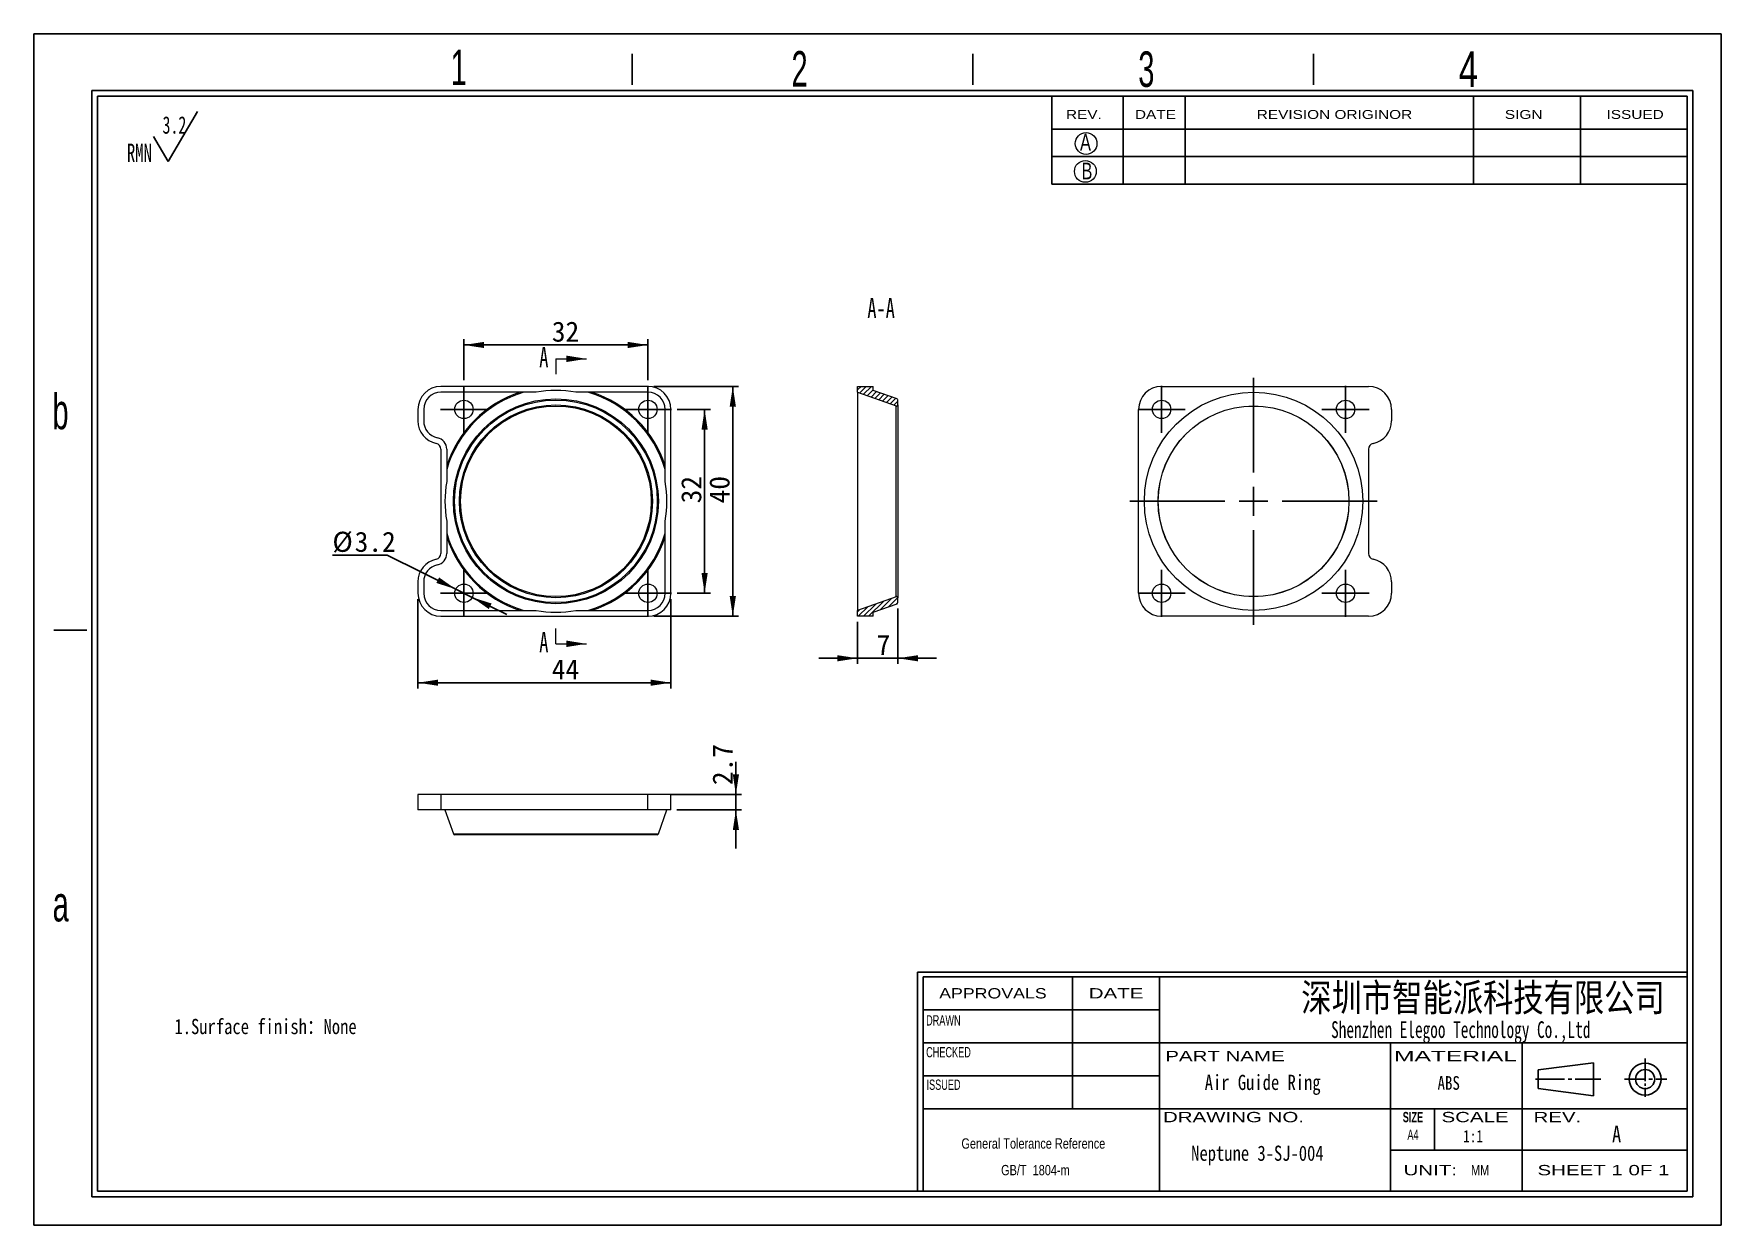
# Model space of a CAD drawing. Header units: millimetres. Extents: x 2 to 295, y 1 to 209.
import ezdxf

# ---------------------------------------------------------------- set-up
doc = ezdxf.new("R2010")
doc.units = ezdxf.units.MM
doc.layers.add('SLD-0', color=179, linetype='Continuous')
doc.styles.add('SLDTEXTSTYLE0', font='SIMSUN.TTC', dxfattribs={"width": 0.67})
doc.styles.add('SLDTEXTSTYLE1', font='SIMSUN.TTC', dxfattribs={"width": 0.8})
doc.styles.add('SLDTEXTSTYLE10', font='ARIAL.TTF', dxfattribs={"width": 0.7584})
doc.styles.add('SLDTEXTSTYLE11', font='ARIAL.TTF', dxfattribs={"width": 1.2324})
doc.styles.add('SLDTEXTSTYLE12', font='ARIAL.TTF', dxfattribs={"width": 1.7064})
doc.styles.add('SLDTEXTSTYLE13', font='SIMSUN.TTC', dxfattribs={"width": 0.8, "bigfont": 'bigfont'})
doc.styles.add('SLDTEXTSTYLE14', font='SIMKAI.TTF', dxfattribs={"width": 0.67})
doc.styles.add('SLDTEXTSTYLE15', font='SIMSUN.TTC')
doc.styles.add('SLDTEXTSTYLE16', font='仿宋_GB2312', dxfattribs={"width": 0.67})
doc.styles.add('SLDTEXTSTYLE2', font='SIMFANG.TTF', dxfattribs={"width": 0.8})
doc.styles.add('SLDTEXTSTYLE3', font='SIMSUN.TTC', dxfattribs={"width": 0.8})
doc.styles.add('SLDTEXTSTYLE4', font='SIMSUN.TTC', dxfattribs={"width": 0.8, "bigfont": 'bigfont'})
doc.styles.add('SLDTEXTSTYLE5', font='ARIAL.TTF', dxfattribs={"width": 0.63516})
doc.styles.add('SLDTEXTSTYLE6', font='GOTHIC.TTF', dxfattribs={"width": 0.7304})
doc.styles.add('SLDTEXTSTYLE7', font='GOTHIC.TTF', dxfattribs={"width": 0.61171})
doc.styles.add('SLDTEXTSTYLE8', font='ARIALBD.TTF', dxfattribs={"width": 0.63516})
doc.styles.add('SLDTEXTSTYLE9', font='ARIAL.TTF', dxfattribs={"width": 1.422})
doc.dimstyles.new('SLDDIMSTYLE0', dxfattribs={"dimtxt": 3.5, "dimasz": 3.5, "dimexe": 0, "dimexo": 0.0625, "dimgap": 0.875, "dimtad": 2, "dimrnd": 1e-09, "dimzin": 12, "dimdsep": 46, "dimtxsty": 'SLDTEXTSTYLE0', "dimsah": 1, "dimcen": 0.09, "dimadec": 0, "dimazin": 3, "dimtfac": 1, "dimtofl": 0, "dimtmove": 0, "dimatfit": 3, "dimfxl": 0, "dimfrac": 2, "dimtolj": 1, "dimtzin": 12, "dimarcsym": 0})
doc.dimstyles.new('SLDDIMSTYLE1', dxfattribs={"dimtxt": 3.5, "dimasz": 3.5, "dimexe": 0, "dimexo": 0.0625, "dimgap": 0.875, "dimtad": 0, "dimtih": 1, "dimtoh": 1, "dimrnd": 1e-09, "dimzin": 12, "dimdsep": 46, "dimtxsty": 'SLDTEXTSTYLE0', "dimsah": 1, "dimcen": 0, "dimadec": 0, "dimazin": 3, "dimtfac": 1, "dimtmove": 0, "dimatfit": 3, "dimfxl": 0, "dimfrac": 2, "dimtolj": 1, "dimtzin": 12, "dimarcsym": 0})
doc.dimstyles.new('SLDDIMSTYLE2', dxfattribs={"dimtxt": 3.5, "dimasz": 3.5, "dimexe": 0, "dimexo": 0.0625, "dimgap": 0.875, "dimtad": 2, "dimrnd": 1e-09, "dimzin": 12, "dimdsep": 46, "dimtxsty": 'SLDTEXTSTYLE0', "dimsah": 1, "dimcen": 0.09, "dimadec": 0, "dimazin": 3, "dimtfac": 1, "dimtmove": 0, "dimatfit": 0, "dimfxl": 0, "dimfrac": 2, "dimtolj": 1, "dimtzin": 12, "dimarcsym": 0})

# ---------------------------------------------------------------- blocks, each defined once
blk = doc.blocks.new('SW_NOTE_0')
at = {"layer": 'SLD-0', "color": 0}
for q in [(12.27, 9.26), (4.6, 4.92)]:
    blk.add_line((7.16, 0.59), q, dxfattribs=at)
at = {"layer": 'SLD-0', "color": 0, "attachment_point": 1, "style": 'SLDTEXTSTYLE0'}
for s, insert, char_height in [('3.2', (6.19, 8.45), 3.032), ('RMN', (0, 3.69), 3.175)]:
    blk.add_mtext(s, dxfattribs=dict(at, insert=insert, char_height=char_height))
blk = doc.blocks.new('SW_NOTE_1')
at = {"layer": 'SLD-0', "color": 0, "char_height": 1.7927, "attachment_point": 2, "style": 'SLDTEXTSTYLE10'}
for s, insert in [('General Tolerance Reference ', (13.02, 2.31)), (' GB/T  1804-m', (13.11, -2.32))]:
    blk.add_mtext(s, dxfattribs=dict(at, insert=insert))
blk = doc.blocks.new('_D')
at = {"layer": 'SLD-0', "color": 5}
for p, q in [((109.42, 147.29), (124.18, 147.29)), ((123.18, 147.29), (123.18, 107.29)), ((109.42, 107.29), (124.18, 107.29))]:
    blk.add_line(p, q, dxfattribs=at)
for points in [[(123.18, 147.29), (122.64, 143.79), (123.72, 143.79)], [(123.18, 107.29), (123.72, 110.79), (122.64, 110.79)]]:
    blk.add_solid(points, dxfattribs=at)
at = {"layer": 'SLD-0', "color": 5, "insert": (119.11, 126.94), "char_height": 3.5, "attachment_point": 1, "rotation": 90, "style": 'SLDTEXTSTYLE15'}
blk.add_mtext('40', dxfattribs=at)
blk = doc.blocks.new('_D_1')
at = {"layer": 'SLD-0', "color": 5}
for p, q in [((68.42, 110.29), (68.42, 94.72)), ((112.42, 110.29), (112.42, 94.72)), ((68.42, 95.72), (112.42, 95.72))]:
    blk.add_line(p, q, dxfattribs=at)
for points in [[(68.42, 95.72), (71.92, 95.19), (71.92, 96.26)], [(112.42, 95.72), (108.92, 96.26), (108.92, 95.19)]]:
    blk.add_solid(points, dxfattribs=at)
at = {"layer": 'SLD-0', "color": 5, "insert": (91.7, 99.8), "char_height": 3.5, "attachment_point": 1, "style": 'SLDTEXTSTYLE15'}
blk.add_mtext('44', dxfattribs=at)
blk = doc.blocks.new('_D_2')
at = {"layer": 'SLD-0', "color": 5}
for p, q in [((76.42, 148.39), (76.42, 155.5)), ((76.42, 154.5), (108.42, 154.5)), ((108.42, 148.39), (108.42, 155.5))]:
    blk.add_line(p, q, dxfattribs=at)
for points in [[(76.42, 154.5), (79.92, 153.97), (79.92, 155.04)], [(108.42, 154.5), (104.92, 155.04), (104.92, 153.97)]]:
    blk.add_solid(points, dxfattribs=at)
at = {"layer": 'SLD-0', "color": 5, "insert": (91.7, 158.58), "char_height": 3.5, "attachment_point": 1, "style": 'SLDTEXTSTYLE15'}
blk.add_mtext('32', dxfattribs=at)
blk = doc.blocks.new('_D_3')
at = {"layer": 'SLD-0', "color": 5}
for p, q in [((113.52, 143.29), (119.28, 143.29)), ((118.28, 143.29), (118.28, 111.29)), ((113.52, 111.29), (119.28, 111.29))]:
    blk.add_line(p, q, dxfattribs=at)
for points in [[(118.28, 143.29), (117.74, 139.79), (118.81, 139.79)], [(118.28, 111.29), (118.81, 114.79), (117.74, 114.79)]]:
    blk.add_solid(points, dxfattribs=at)
at = {"layer": 'SLD-0', "color": 5, "insert": (114.2, 126.94), "char_height": 3.5, "attachment_point": 1, "rotation": 90, "style": 'SLDTEXTSTYLE15'}
blk.add_mtext('32', dxfattribs=at)
blk = doc.blocks.new('_D_4')
at = {"layer": 'SLD-0', "color": 5}
for p, q in [((63.08, 117.92), (53.54, 117.92)), ((74.98, 112.01), (63.08, 117.92)), ((77.85, 110.58), (74.98, 112.01)), ((77.85, 110.58), (83.88, 107.59))]:
    blk.add_line(p, q, dxfattribs=at)
for points in [[(74.98, 112.01), (72.09, 114.05), (71.61, 113.08)], [(77.85, 110.58), (80.74, 108.54), (81.22, 109.51)]]:
    blk.add_solid(points, dxfattribs=at)
at = {"layer": 'SLD-0', "color": 5, "char_height": 3.5, "attachment_point": 1, "style": 'SLDTEXTSTYLE15'}
for s, insert in [('%%c', (53.54, 122)), ('3.2', (57.41, 122))]:
    blk.add_mtext(s, dxfattribs=dict(at, insert=insert))
blk = doc.blocks.new('SW_CENTERMARKSYMBOL_0')
at = {"layer": 'SLD-0', "color": 0}
for p, q in [((0, 2.5), (0, 4.1)), ((-2.5, 0), (-4.1, 0)), ((0, 0), (-2.5, 0)), ((0, 0), (0, 2.5)), ((0, 0), (0, -2.5)), ((0, 0), (2.5, 0)), ((2.5, 0), (4.1, 0)), ((0, -2.5), (0, -4.1))]:
    blk.add_line(p, q, dxfattribs=at)
blk = doc.blocks.new('SW_CENTERMARKSYMBOL_1')
at = {"layer": 'SLD-0', "color": 0}
for p, q in [((0, 2.5), (0, 4.1)), ((-2.5, 0), (-4.1, 0)), ((0, 0), (-2.5, 0)), ((0, 0), (0, 2.5)), ((0, 0), (0, -2.5)), ((0, 0), (2.5, 0)), ((2.5, 0), (4.1, 0)), ((0, -2.5), (0, -4.1))]:
    blk.add_line(p, q, dxfattribs=at)
blk = doc.blocks.new('SW_CENTERMARKSYMBOL_2')
at = {"layer": 'SLD-0', "color": 0}
for p, q in [((0, 2.5), (0, 4.1)), ((-2.5, 0), (-4.1, 0)), ((0, 0), (-2.5, 0)), ((0, 0), (0, 2.5)), ((0, 0), (0, -2.5)), ((0, 0), (2.5, 0)), ((2.5, 0), (4.1, 0)), ((0, -2.5), (0, -4.1))]:
    blk.add_line(p, q, dxfattribs=at)
blk = doc.blocks.new('SW_CENTERMARKSYMBOL_3')
at = {"layer": 'SLD-0', "color": 0}
for p, q in [((0, 2.5), (0, 4.1)), ((-2.5, 0), (-4.1, 0)), ((0, 0), (-2.5, 0)), ((0, 0), (0, 2.5)), ((0, 0), (0, -2.5)), ((0, 0), (2.5, 0)), ((2.5, 0), (4.1, 0)), ((0, -2.5), (0, -4.1))]:
    blk.add_line(p, q, dxfattribs=at)
blk = doc.blocks.new('SW_CENTERMARKSYMBOL_4')
at = {"layer": 'SLD-0', "color": 0}
for p, q in [((0, 2.5), (0, 4.1)), ((-2.5, 0), (-4.1, 0)), ((0, 0), (-2.5, 0)), ((0, 0), (0, 2.5)), ((0, 0), (0, -2.5)), ((0, 0), (2.5, 0)), ((2.5, 0), (4.1, 0)), ((0, -2.5), (0, -4.1))]:
    blk.add_line(p, q, dxfattribs=at)
blk = doc.blocks.new('SW_CENTERMARKSYMBOL_5')
at = {"layer": 'SLD-0', "color": 0}
for p, q in [((0, 2.5), (0, 4.1)), ((-2.5, 0), (-4.1, 0)), ((0, 0), (-2.5, 0)), ((0, 0), (0, 2.5)), ((0, 0), (0, -2.5)), ((0, 0), (2.5, 0)), ((2.5, 0), (4.1, 0)), ((0, -2.5), (0, -4.1))]:
    blk.add_line(p, q, dxfattribs=at)
blk = doc.blocks.new('SW_CENTERMARKSYMBOL_6')
at = {"layer": 'SLD-0', "color": 0}
for p, q in [((0, 2.5), (0, 4.1)), ((-2.5, 0), (-4.1, 0)), ((0, 0), (-2.5, 0)), ((0, 0), (0, 2.5)), ((0, 0), (0, -2.5)), ((0, 0), (2.5, 0)), ((2.5, 0), (4.1, 0)), ((0, -2.5), (0, -4.1))]:
    blk.add_line(p, q, dxfattribs=at)
blk = doc.blocks.new('SW_CENTERMARKSYMBOL_7')
at = {"layer": 'SLD-0', "color": 0}
for p, q in [((0, 2.5), (0, 4.1)), ((-2.5, 0), (-4.1, 0)), ((0, 0), (-2.5, 0)), ((0, 0), (0, 2.5)), ((0, 0), (0, -2.5)), ((0, 0), (2.5, 0)), ((2.5, 0), (4.1, 0)), ((0, -2.5), (0, -4.1))]:
    blk.add_line(p, q, dxfattribs=at)
blk = doc.blocks.new('SW_CENTERMARKSYMBOL_8')
at = {"layer": 'SLD-0', "color": 0}
for p, q in [((0, 2.5), (0, 4.1)), ((-2.5, 0), (-4.1, 0)), ((0, 0), (-2.5, 0)), ((0, 0), (0, 2.5)), ((0, 0), (0, -2.5)), ((0, 0), (2.5, 0)), ((2.5, 0), (4.1, 0)), ((0, -2.5), (0, -4.1))]:
    blk.add_line(p, q, dxfattribs=at)
blk = doc.blocks.new('SW_CENTERMARKSYMBOL_9')
at = {"layer": 'SLD-0', "color": 0}
for p, q in [((0, 2.5), (0, 4.1)), ((-2.5, 0), (-4.1, 0)), ((0, 0), (-2.5, 0)), ((0, 0), (0, 2.5)), ((0, 0), (0, -2.5)), ((0, 0), (2.5, 0)), ((2.5, 0), (4.1, 0)), ((0, -2.5), (0, -4.1))]:
    blk.add_line(p, q, dxfattribs=at)
blk = doc.blocks.new('SW_CENTERMARKSYMBOL_10')
at = {"layer": 'SLD-0', "color": 0}
for p, q in [((0, 2.5), (0, 4.1)), ((-2.5, 0), (-4.1, 0)), ((0, 0), (-2.5, 0)), ((0, 0), (0, 2.5)), ((0, 0), (0, -2.5)), ((0, 0), (2.5, 0)), ((2.5, 0), (4.1, 0)), ((0, -2.5), (0, -4.1))]:
    blk.add_line(p, q, dxfattribs=at)
blk = doc.blocks.new('SW_CENTERMARKSYMBOL_11')
at = {"layer": 'SLD-0', "color": 0}
for p, q in [((0, 2.5), (0, 4.1)), ((-2.5, 0), (-4.1, 0)), ((0, 0), (-2.5, 0)), ((0, 0), (0, 2.5)), ((0, 0), (0, -2.5)), ((0, 0), (2.5, 0)), ((2.5, 0), (4.1, 0)), ((0, -2.5), (0, -4.1))]:
    blk.add_line(p, q, dxfattribs=at)
blk = doc.blocks.new('SW_CENTERMARKSYMBOL_12')
at = {"layer": 'SLD-0', "color": 0}
for p, q in [((0, 5), (0, 21.5)), ((-5, 0), (-21.5, 0)), ((0, 0), (-2.5, 0)), ((0, 0), (0, 2.5)), ((0, 0), (0, -2.5)), ((0, 0), (2.5, 0)), ((5, 0), (21.5, 0)), ((0, -5), (0, -21.5))]:
    blk.add_line(p, q, dxfattribs=at)
blk = doc.blocks.new('_D_5')
at = {"layer": 'SLD-0', "color": 5}
for p, q in [((123.72, 76.27), (123.72, 81.98)), ((112.42, 76.27), (124.72, 76.27)), ((113.42, 73.57), (124.72, 73.57)), ((123.72, 76.27), (123.72, 73.57)), ((123.72, 73.57), (123.72, 66.84))]:
    blk.add_line(p, q, dxfattribs=at)
for points in [[(123.72, 76.27), (124.26, 79.77), (123.18, 79.77)], [(123.72, 73.57), (123.18, 70.07), (124.26, 70.07)]]:
    blk.add_solid(points, dxfattribs=at)
at = {"layer": 'SLD-0', "color": 5, "insert": (119.65, 77.9), "char_height": 3.5, "attachment_point": 1, "rotation": 90, "style": 'SLDTEXTSTYLE15'}
blk.add_mtext('2.7', dxfattribs=at)
blk = doc.blocks.new('_D_6')
at = {"layer": 'SLD-0', "color": 5}
for p, q in [((151.88, 108.66), (151.88, 98.98)), ((144.88, 106.29), (144.88, 98.98)), ((144.88, 99.98), (138.15, 99.98)), ((144.88, 99.98), (151.88, 99.98)), ((151.88, 99.98), (158.61, 99.98))]:
    blk.add_line(p, q, dxfattribs=at)
for points in [[(144.88, 99.98), (141.38, 100.51), (141.38, 99.44)], [(151.88, 99.98), (155.38, 99.44), (155.38, 100.51)]]:
    blk.add_solid(points, dxfattribs=at)
at = {"layer": 'SLD-0', "color": 5, "insert": (148.2, 104.05), "char_height": 3.5, "attachment_point": 1, "style": 'SLDTEXTSTYLE15'}
blk.add_mtext('7', dxfattribs=at)

msp = doc.modelspace()

# ---------------------------------------------------------------- hatches: boundary and pattern name
at = {"linetype": 'Continuous', "lineweight": 0}
h = msp.add_hatch(dxfattribs=at)
h.set_pattern_fill('ANSI31', scale=0.2, angle=3e-322, style=0)
edge = h.paths.add_edge_path(flags=0)
edge.add_line((144.879, 147.293), (144.879, 146.293))
edge.add_line((144.879, 146.293), (151.612, 143.889))
edge.add_arc((151.679, 144.077), 0.2, 250.34618, 360)
edge.add_line((151.879, 144.077), (151.879, 144.927))
edge.add_arc((151.679, 144.927), 0.2, 0, 70.34618)
edge.add_line((151.746, 145.115), (147.579, 146.603))
edge.add_line((147.579, 146.603), (147.579, 147.293))
edge.add_line((147.579, 147.293), (144.879, 147.293))
h = msp.add_hatch(dxfattribs=at)
h.set_pattern_fill('ANSI31', scale=0.2, angle=3e-322, style=0)
edge = h.paths.add_edge_path(flags=0)
edge.add_arc((151.679, 110.51), 0.2, 0, 109.65382)
edge.add_line((151.612, 110.698), (144.879, 108.293))
edge.add_line((144.879, 108.293), (144.879, 107.293))
edge.add_line((144.879, 107.293), (147.579, 107.293))
edge.add_line((147.579, 107.293), (147.579, 107.984))
edge.add_line((147.579, 107.984), (151.746, 109.472))
edge.add_arc((151.679, 109.66), 0.2, 289.65382, 360)
edge.add_line((151.879, 109.66), (151.879, 110.51))

# ---------------------------------------------------------------- linework, layer by layer
at = {"color": 7, "linetype": 'Continuous', "lineweight": 0}
for p, q in [((92.416, 152.093), (92.416, 149.433)), ((92.416, 152.093), (97.736, 152.093)), ((92.416, 102.493), (92.416, 105.153)), ((92.416, 102.493), (97.736, 102.493))]:
    msp.add_line(p, q, dxfattribs=at)
at = {"color": 7, "linetype": 'Continuous', "lineweight": 15}
for p, q in [((108.416, 147.293), (72.416, 147.293)), ((144.879, 146.293), (144.879, 147.293)), ((144.879, 147.293), (147.579, 147.293)), ((147.579, 146.603), (147.579, 147.293)), ((197.761, 147.293), (233.761, 147.293)), ((88.97, 146.293), (72.416, 146.293)), ((108.416, 146.293), (95.861, 146.293)), ((144.879, 146.293), (144.879, 108.293)), ((144.879, 146.293), (151.612, 143.889)), ((151.746, 145.115), (147.579, 146.603)), ((151.612, 110.698), (151.612, 143.889)), ((151.879, 144.077), (151.879, 144.927)), ((151.879, 144.077), (151.879, 110.51)), ((68.416, 143.293), (68.416, 141.293)), ((69.416, 143.293), (69.416, 141.293)), ((111.416, 130.739), (111.416, 143.293)), ((112.416, 111.293), (112.416, 143.293)), ((193.761, 111.293), (193.761, 143.293)), ((237.761, 143.293), (237.761, 141.293)), ((72.416, 136.394), (72.416, 118.192)), ((73.416, 136.394), (73.416, 130.739)), ((233.761, 136.394), (233.761, 118.192)), ((73.416, 123.848), (73.416, 118.192)), ((111.416, 111.293), (111.416, 123.848)), ((68.416, 113.293), (68.416, 111.293)), ((69.416, 113.293), (69.416, 111.293)), ((237.761, 113.293), (237.761, 111.293)), ((151.612, 110.698), (144.879, 108.293)), ((147.579, 107.984), (151.746, 109.472)), ((151.879, 109.66), (151.879, 110.51)), ((72.416, 108.293), (88.97, 108.293)), ((72.416, 107.293), (108.416, 107.293)), ((95.861, 108.293), (108.416, 108.293)), ((144.879, 107.293), (144.879, 108.293)), ((147.579, 107.293), (144.879, 107.293)), ((147.579, 107.293), (147.579, 107.984)), ((233.761, 107.293), (197.761, 107.293)), ((72.416, 76.274), (68.416, 76.274)), ((68.416, 76.274), (68.416, 73.574)), ((72.416, 73.574), (68.416, 73.574)), ((108.416, 76.274), (72.416, 76.274)), ((72.416, 76.274), (72.416, 73.574)), ((108.416, 73.574), (72.416, 73.574)), ((73.106, 73.574), (74.594, 69.407)), ((108.416, 73.574), (108.416, 76.274)), ((112.416, 76.274), (108.416, 76.274)), ((112.416, 73.574), (108.416, 73.574)), ((110.237, 69.407), (111.725, 73.574)), ((112.416, 73.574), (112.416, 76.274)), ((110.049, 69.274), (74.782, 69.274))]:
    msp.add_line(p, q, dxfattribs=at)
at = {"color": 8, "linetype": 'Continuous', "lineweight": 15}
msp.add_line((74.594, 69.407), (110.237, 69.407), dxfattribs=at)
at = {"color": 7, "linetype": 'Continuous', "lineweight": 15}
for centre, radius in [((92.416, 127.293), 17.822), ((92.416, 127.293), 17.633), ((76.416, 143.293), 1.6), ((92.416, 127.293), 16.784), ((92.416, 127.293), 16.584), ((108.416, 143.293), 1.6), ((213.761, 127.293), 19), ((197.761, 143.293), 1.6), ((213.761, 127.293), 16.595), ((213.761, 127.293), 16.584), ((229.761, 143.293), 1.6), ((76.416, 111.293), 1.6), ((108.416, 111.293), 1.6), ((197.761, 111.293), 1.6), ((229.761, 111.293), 1.6)]:
    msp.add_circle(centre, radius, dxfattribs=at)
for centre, radius, start, end in [((72.416, 143.293), 4, 90, 180), ((108.416, 143.293), 4, 0, 90), ((197.761, 143.293), 4, 90, 180), ((233.761, 143.293), 4, 0, 90), ((72.416, 143.293), 3, 90, 180), ((92.416, 127.293), 19.798, 106.32548, 163.67452), ((92.416, 127.293), 19.987, 108.0777, 161.9223), ((92.416, 127.293), 19.31, 79.72044, 100.27956), ((92.416, 127.293), 19.798, 16.32548, 73.67452), ((92.416, 127.293), 19.987, 18.0777, 71.9223), ((108.416, 143.293), 3, 0, 90), ((151.679, 144.077), 0.2, 250.34618, 0), ((151.679, 144.927), 0.2, 0, 70.34618), ((72.416, 141.293), 4, 180, 258.46304), ((72.416, 141.293), 3, 180, 258.46304), ((233.761, 141.293), 4, 281.53696, 0), ((71.416, 136.394), 2, 0, 78.46304), ((71.416, 136.394), 1, 0, 78.46304), ((234.761, 136.394), 1, 101.53696, 180), ((92.416, 127.293), 19.31, 169.72044, 190.27956), ((92.416, 127.293), 19.31, 349.72044, 10.27956), ((92.416, 127.293), 19.798, 196.32548, 253.67452), ((92.416, 127.293), 19.987, 198.0777, 251.9223), ((92.416, 127.293), 19.798, 286.32548, 343.67452), ((92.416, 127.293), 19.987, 288.0777, 341.9223), ((71.416, 118.192), 1, 281.53696, 0), ((71.416, 118.192), 2, 281.53696, 0), ((234.761, 118.192), 1, 180, 258.46304), ((72.416, 113.293), 4, 101.53696, 180), ((72.416, 113.293), 3, 101.53696, 180), ((233.761, 113.293), 4, 0, 78.46304), ((72.416, 111.293), 4, 180, 270), ((72.416, 111.293), 3, 180, 270), ((108.416, 111.293), 3, 270, 0), ((108.416, 111.293), 4, 270, 0), ((151.679, 110.51), 0.2, 0, 109.65382), ((151.679, 109.66), 0.2, 289.65382, 0), ((197.761, 111.293), 4, 180, 270), ((233.761, 111.293), 4, 270, 0), ((92.416, 127.293), 19.31, 259.72044, 280.27956), ((74.782, 69.474), 0.2, 199.65382, 270), ((110.049, 69.474), 0.2, 270, 340.34618)]:
    msp.add_arc(centre, radius, start, end, dxfattribs=at)
at = {"color": 7, "linetype": 'Continuous', "lineweight": 0}
for points in [[(97.736, 152.093), (94.236, 152.653), (94.236, 151.533)], [(97.736, 102.493), (94.236, 103.053), (94.236, 101.933)]]:
    msp.add_solid(points, dxfattribs=at)
at = {"layer": 'SLD-0'}
for p, q in [((1.591, 208.674), (295.107, 208.674)), ((1.591, 1.294), (1.591, 208.674)), ((295.107, 208.674), (295.107, 1.294)), ((12.675, 7.219), (12.675, 197.811)), ((12.675, 197.811), (289.181, 197.811)), ((252.017, 197.811), (252.017, 182.514)), ((270.599, 197.811), (270.599, 182.514)), ((289.181, 197.811), (289.181, 7.219)), ((289.181, 7.219), (12.675, 7.219)), ((295.107, 1.294), (1.591, 1.294))]:
    msp.add_line(p, q, dxfattribs=at)
at = {"layer": 'SLD-0', "color": 6, "linetype": 'Continuous'}
for p, q in [((105.701, 199.786), (105.701, 205.169)), ((164.952, 199.786), (164.952, 205.169)), ((224.204, 199.786), (224.204, 205.169)), ((11.687, 6.231), (11.687, 198.799)), ((11.687, 198.799), (290.169, 198.799)), ((290.169, 198.799), (290.169, 6.231)), ((10.805, 104.853), (5.068, 104.853)), ((290.169, 6.231), (11.687, 6.231))]:
    msp.add_line(p, q, dxfattribs=at)
at = {"layer": 'SLD-0', "color": 179, "linetype": 'Continuous'}
for p, q in [((178.659, 197.811), (178.659, 182.514)), ((191.05, 197.811), (191.05, 182.514)), ((201.886, 197.811), (201.886, 182.514)), ((178.659, 192.074), (289.181, 192.074)), ((178.659, 187.294), (289.181, 187.294)), ((178.659, 182.514), (289.181, 182.514)), ((289.181, 45.329), (155.33, 45.329)), ((155.33, 45.329), (155.33, 7.219)), ((289.181, 44.506), (156.286, 44.506)), ((156.286, 44.506), (156.286, 7.219)), ((182.281, 44.506), (182.281, 21.56)), ((197.398, 44.506), (197.398, 7.219)), ((197.398, 38.77), (156.286, 38.77)), ((289.181, 33.033), (156.286, 33.033)), ((237.553, 33.033), (237.553, 7.219)), ((260.499, 7.219), (260.499, 33.033)), ((263.255, 28.354), (272.888, 29.538)), ((272.888, 23.846), (272.888, 29.538)), ((281.869, 26.35), (281.869, 30.316)), ((197.398, 27.297), (156.286, 27.297)), ((262.786, 26.733), (267.83, 26.733)), ((263.255, 25.106), (263.255, 28.354)), ((268.461, 26.733), (269.091, 26.733)), ((269.722, 26.733), (274.136, 26.733)), ((281.869, 26.733), (278.268, 26.733)), ((282.5, 26.733), (283.13, 26.733)), ((283.761, 26.733), (285.653, 26.733)), ((263.255, 25.106), (272.888, 23.846)), ((281.869, 25.966), (281.869, 25.583)), ((281.869, 25.2), (281.869, 23.667)), ((289.181, 21.56), (156.286, 21.56)), ((245.202, 21.56), (245.202, 14.39)), ((237.553, 14.39), (289.181, 14.39))]:
    msp.add_line(p, q, dxfattribs=at)
at = {"layer": 'SLD-0', "lineweight": 0}
for centre in [(184.622, 189.564), (184.499, 184.715)]:
    msp.add_circle(centre, 1.894, dxfattribs=at)
at = {"layer": 'SLD-0', "color": 179, "linetype": 'Continuous'}
for radius in [2.771, 1.669]:
    msp.add_circle((281.869, 26.733), radius, dxfattribs=at)

# ---------------------------------------------------------------- block references
at = {"layer": 'SLD-0'}
msp.add_blockref('SW_NOTE_0', (17.795, 185.858), dxfattribs=at)
at = {"layer": 'SLD-0', "color": 1}
for name, p in [('SW_CENTERMARKSYMBOL_2', (76.416, 143.293)), ('SW_CENTERMARKSYMBOL_6', (76.416, 143.293)), ('SW_CENTERMARKSYMBOL_1', (108.416, 143.293)), ('SW_CENTERMARKSYMBOL_5', (108.416, 143.293)), ('SW_CENTERMARKSYMBOL_12', (213.761, 127.293)), ('SW_CENTERMARKSYMBOL_9', (197.761, 143.293)), ('SW_CENTERMARKSYMBOL_10', (229.761, 143.293)), ('SW_CENTERMARKSYMBOL_3', (76.416, 111.293)), ('SW_CENTERMARKSYMBOL_7', (76.416, 111.293)), ('SW_CENTERMARKSYMBOL_0', (108.416, 111.293)), ('SW_CENTERMARKSYMBOL_4', (108.416, 111.293)), ('SW_CENTERMARKSYMBOL_8', (197.761, 111.293)), ('SW_CENTERMARKSYMBOL_11', (229.761, 111.293))]:
    msp.add_blockref(name, p, dxfattribs=at)
at = {"layer": 'SLD-0', "color": 179}
msp.add_blockref('SW_NOTE_1', (162.438, 14.111), dxfattribs=at)

# ---------------------------------------------------------------- texts
at = {"color": 7, "linetype": 'Continuous', "char_height": 3.5, "attachment_point": 1, "style": 'SLDTEXTSTYLE16'}
for insert in [(89.513, 154.129), (89.513, 104.529)]:
    msp.add_mtext('A', dxfattribs=dict(at, insert=insert))
at = {"layer": 'SLD-0'}
for s, insert, char_height, attachment_point, style in [('1', (74.111, 205.899), 6.172, 1, 'SLDTEXTSTYLE7'), ('2', (133.388, 205.655), 6.172, 1, 'SLDTEXTSTYLE7'), ('3', (193.707, 205.593), 6.172, 1, 'SLDTEXTSTYLE7'), ('4', (249.441, 205.587), 6.172, 1, 'SLDTEXTSTYLE6'), ('A', (183.578, 191.252), 2.903, 1, 'SLDTEXTSTYLE6'), ('B', (183.832, 186.237), 2.903, 1, 'SLDTEXTSTYLE6'), ('A-A', (148.976, 162.68), 3.5, 2, 'SLDTEXTSTYLE16'), ('b', (4.835, 146.019), 6.172, 1, 'SLDTEXTSTYLE7'), ('a', (4.88, 60.351), 6.172, 1, 'SLDTEXTSTYLE7'), ('\\M+1905B圳\\M+18E73\\M+19271\\M+1945C\\M+19468\\M+189C8\\M+18B5A\\M+1974C\\M+18CC0\\M+18CF6\\M+18E69', (253.676, 43.337), 4.82808, 2, 'SLDTEXTSTYLE13'), ('Air Guide Ring', (215.344, 27.489), 2.64583, 2, 'SLDTEXTSTYLE3'), ('ABS', (247.702, 27.25), 2.3813, 2, 'SLDTEXTSTYLE3'), ('A', (276.114, 18.63), 2.91, 1, 'SLDTEXTSTYLE1'), ('Neptune 3-SJ-004', (214.428, 15.159), 2.64583, 2, 'SLDTEXTSTYLE3')]:
    msp.add_mtext(s, dxfattribs=dict(at, insert=insert, char_height=char_height, attachment_point=attachment_point, style=style))
at = {"layer": 'SLD-0', "color": 179}
for s, insert, char_height, attachment_point, style in [('REV.', (181.129, 195.4), 1.5536, 1, 'SLDTEXTSTYLE11'), ('DATE', (193.126, 195.4), 1.5536, 1, 'SLDTEXTSTYLE11'), ('REVISION ORIGINOR', (214.308, 195.4), 1.55363, 1, 'SLDTEXTSTYLE11'), ('SIGN', (257.466, 195.4), 1.5536, 1, 'SLDTEXTSTYLE11'), ('ISSUED', (275.148, 195.4), 1.5536, 1, 'SLDTEXTSTYLE11'), ('APPROVALS', (168.427, 42.563), 1.7927, 2, 'SLDTEXTSTYLE11'), ('DATE', (189.85, 42.563), 1.7927, 2, 'SLDTEXTSTYLE9'), ('DRAWN', (159.804, 37.853), 1.7927, 2, 'SLDTEXTSTYLE5'), ('Shenzhen Elegoo Technology Co.,Ltd', (249.798, 36.8), 2.91042, 2, 'SLDTEXTSTYLE14'), ('CHECKED', (160.696, 32.315), 1.7927, 2, 'SLDTEXTSTYLE5'), ('PART NAME', (208.794, 31.645), 1.7927, 2, 'SLDTEXTSTYLE9'), ('MATERIAL', (248.88, 31.645), 1.7927, 2, 'SLDTEXTSTYLE12'), ('ISSUED', (159.837, 26.654), 1.7927, 2, 'SLDTEXTSTYLE5'), ('DRAWING NO.', (210.268, 21.022), 1.79265, 2, 'SLDTEXTSTYLE9'), ('SIZE', (241.479, 21.022), 1.7927, 2, 'SLDTEXTSTYLE8'), ('SCALE', (252.289, 21.022), 1.7927, 2, 'SLDTEXTSTYLE9'), ('REV.', (266.61, 21.022), 1.7927, 2, 'SLDTEXTSTYLE9'), ('A4', (241.49, 17.953), 1.7927, 2, 'SLDTEXTSTYLE5'), ('1:1', (251.93, 17.855), 2.1167, 2, 'SLDTEXTSTYLE2'), ('UNIT:', (244.499, 11.791), 1.7927, 2, 'SLDTEXTSTYLE9'), ('MM', (253.161, 11.791), 1.7927, 2, 'SLDTEXTSTYLE10'), ('SHEET 1 0F 1', (274.62, 11.791), 1.79265, 2, 'SLDTEXTSTYLE9')]:
    msp.add_mtext(s, dxfattribs=dict(at, insert=insert, char_height=char_height, attachment_point=attachment_point, style=style))
at = {"layer": 'SLD-0', "color": 5, "insert": (26.068, 37.209), "char_height": 2.64583, "attachment_point": 1, "style": 'SLDTEXTSTYLE4'}
msp.add_mtext('1.Surface finish\\M+18146None', dxfattribs=at)

# ---------------------------------------------------------------- dimensions: what is measured, and where the dimension line sits
at = {"layer": 'SLD-0', "color": 5}
for base, p1, p2, dimstyle, picture, middle in [((108.416, 154.503), (76.416, 147.393), (108.416, 147.393), 'SLDDIMSTYLE0', '_D_2', (93.062, 154.503)), ((112.416, 95.725), (68.416, 111.293), (112.416, 111.293), 'SLDDIMSTYLE0', '_D_1', (93.062, 95.725)), ((151.879, 99.976), (144.879, 107.293), (151.879, 109.66), 'SLDDIMSTYLE2', '_D_6', (148.878, 99.976))]:
    dim = msp.add_linear_dim(base=base, p1=p1, p2=p2, dimstyle=dimstyle, dxfattribs=at)
    dim.commit()
    dim.dimension.update_dxf_attribs({"geometry": picture, "text_midpoint": middle, "dimtype": 160})
for base, p1, p2, dimstyle, picture, middle in [((123.183, 107.293), (108.416, 147.293), (108.416, 107.293), 'SLDDIMSTYLE0', '_D', (123.183, 128.305)), ((118.275, 111.293), (112.516, 143.293), (112.516, 111.293), 'SLDDIMSTYLE0', '_D_3', (118.275, 128.305)), ((123.722, 73.574), (111.416, 76.274), (112.416, 73.574), 'SLDDIMSTYLE2', '_D_5', (123.722, 79.937))]:
    dim = msp.add_linear_dim(base=base, p1=p1, p2=p2, angle=90, dimstyle=dimstyle, dxfattribs=at)
    dim.commit()
    dim.dimension.update_dxf_attribs({"geometry": picture, "text_midpoint": middle, "dimtype": 160})
dim = msp.add_diameter_dim_2p(p1=(74.983, 112.006), p2=(77.848, 110.581), dimstyle='SLDDIMSTYLE1', dxfattribs=at)
dim.commit()
dim.dimension.update_dxf_attribs({"geometry": '_D_4', "text_midpoint": (57.512, 120.459), "dimtype": 163})

doc.saveas('drawing.dxf')
